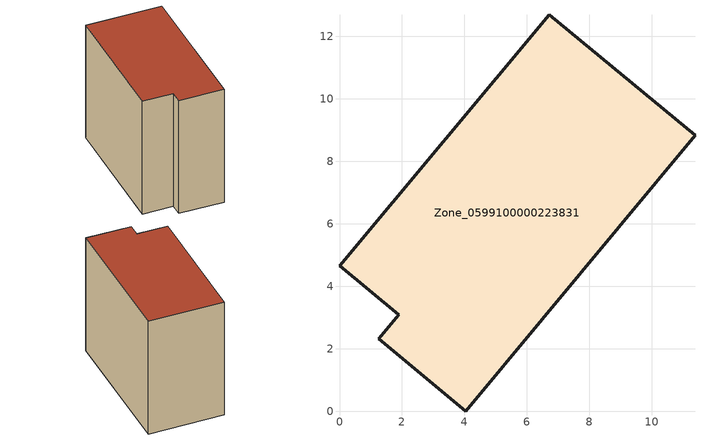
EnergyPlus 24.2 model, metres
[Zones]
Zone_0599100000223831
 floor ground (C_G): 1.26,2.31 1.9,3.09 0,4.65 6.72,12.68 11.38,8.83 4.05,0 z0
 wall outside (C_F): 1.9,3.09 1.26,2.31 4.05,0 11.38,8.83 6.72,12.68 0,4.65 1.9,3.09 z0:10.08
 roof outside (C_R): 6.72,12.68 0,4.65 1.9,3.09 1.26,2.31 4.05,0 11.38,8.83 z10.08
[BUILDING]
Pand.0599100000223831: North Axis=0; Terrain=City; Loads Convergence Tolerance Value=0.04; Temperature Convergence Tolerance Value=0.4; Solar Distribution=FullExterior; Maximum Number of Warmup Days=25; Minimum Number of Warmup Days=1
[Site:Location]
Rotterdam.The.Hague.AP_ZH_NLD Design_Conditions: Latitude=51.96; Longitude=4.45; Time Zone=1; Elevation=-4.5
[SITE:GROUNDTEMPERATURE:BUILDINGSURFACE]
18, 18, 18, 18, 18, 18, 18, 18, 18, 18, 18, 18
[MATERIAL] Thermal Absorptance=0.9; Solar Absorptance=0.7; Visible Absorptance=0.7
Name | Roughness | Thickness | Conductivity | Density | Specific Heat
G.TI.1946 | MediumSmooth | 0.15 | 1 | 540 | 1210
F.TI.1946 | Rough | 0.3 | 0.857143 | 1920 | 840
R.TI.1946 | MediumRough | 0.2 | 0.1 | 1500 | 1000
[CONSTRUCTION]
C_G: G.TI.1946
C_F: F.TI.1946
C_R: R.TI.1946
[ZONE]
Zone_0599100000223831: Type=1; Multiplier=1; Ceiling Height=Autocalculate; Volume=Autocalculate; Floor Area=autocalculate; Part of Total Floor Area=Yes
[ZONEINFILTRATION:DESIGNFLOWRATE]
Infil_Zone_0599100000223831: Zone or ZoneList or Space or SpaceList=Zone_0599100000223831; Schedule=AlwaysOn; Design Flow Rate Calculation Method=Flow/Area; Flow Rate per Floor Area=0.003; Constant Term Coefficient=1; Temperature Term Coefficient=0; Velocity Term Coefficient=0; Velocity Squared Term Coefficient=0
[HVACTEMPLATE:ZONE:IDEALLOADSAIRSYSTEM]
Zone_0599100000223831: Maximum Heating Supply Air Temperature=50; Minimum Cooling Supply Air Temperature=13; Maximum Heating Supply Air Humidity Ratio=0.0156; Minimum Cooling Supply Air Humidity Ratio=0.0077; Heating Limit=NoLimit; Cooling Limit=NoLimit; Dehumidification Control Type=ConstantSensibleHeatRatio; Cooling Sensible Heat Ratio=0.7; Dehumidification Setpoint=60; Humidification Control Type=None; Humidification Setpoint=30; Outdoor Air Method=None; Outdoor Air Flow Rate per Person=0.00944; Outdoor Air Flow Rate per Zone Floor Area=0; Outdoor Air Flow Rate per Zone=0; Demand Controlled Ventilation Type=None; Outdoor Air Economizer Type=NoEconomizer; Heat Recovery Type=None; Sensible Heat Recovery Effectiveness=0.7; Latent Heat Recovery Effectiveness=0.65
[ZONECONTROL:THERMOSTAT]
ThermostatControl_Zone_0599100000223831: Zone or ZoneList=Zone_0599100000223831; Control Type Schedule=DualSetpointControlType; Control 1=Thermostat_Zone_0599100000223831; Temperature Difference Between Cutout And Setpoint=0
[THERMOSTATSETPOINT:DUALSETPOINT]
Thermostat_Zone_0599100000223831: Heating Setpoint Temperature Schedule=HeatingSetpoint_Zone_0599100000223831; Cooling Setpoint Temperature Schedule=CoolingSetpoint_Zone_0599100000223831
[SCHEDULE:COMPACT]
HeatingSetpoint_Zone_0599100000223831: Through: 12/31, For: AllDays, Until: 24:00, 21
CoolingSetpoint_Zone_0599100000223831: Through: 12/31, For: AllDays, Until: 24:00, 24
DualSetpointControlType: Through: 12/31, For: AllDays, Until: 24:00, 4
AlwaysOn: Through: 12/31, For: AllDays, Until: 24:00, 1
